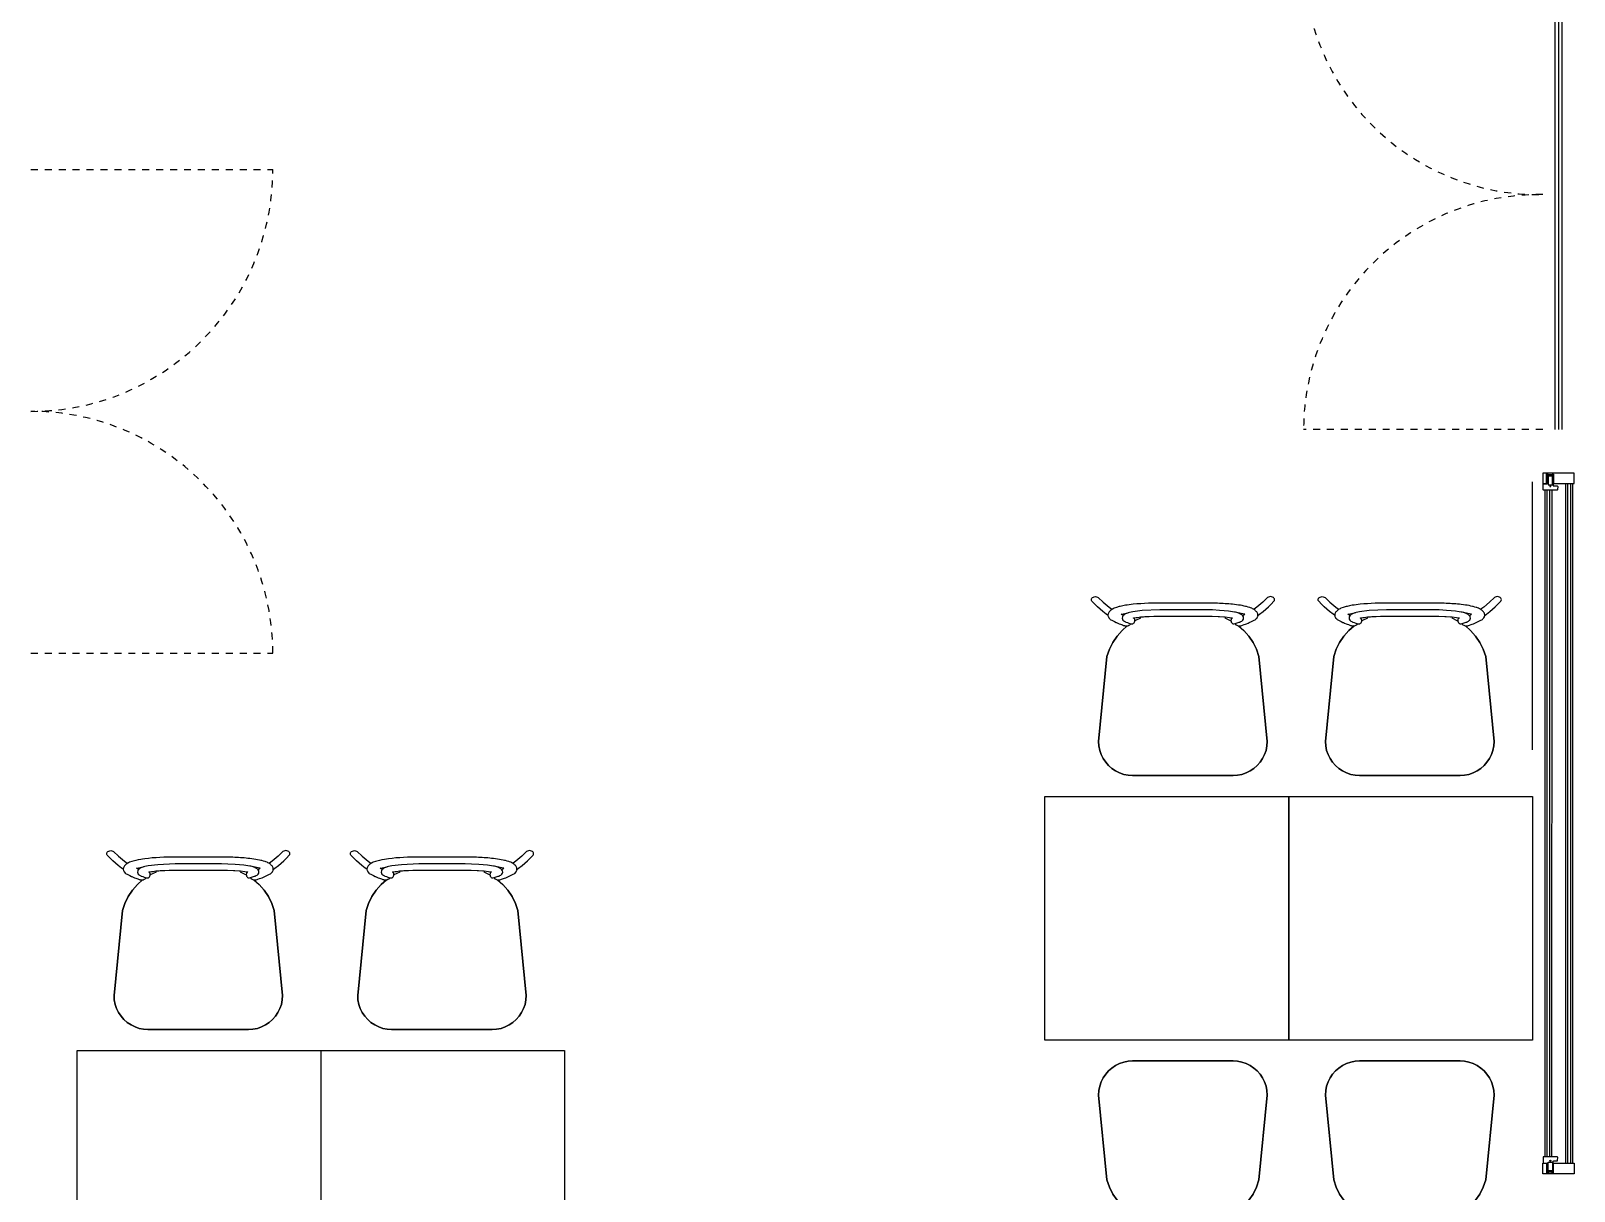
# Model space of a CAD drawing. Header units: inches. Extents: x 19839 to 37459, y -6108 to 838.
# Drawn here: x 36278.7 to 36722.1, y -1539.6 to -1206.3 of the extents above; entities that cross this region are included whole.
import ezdxf

# ---------------------------------------------------------------- set-up
doc = ezdxf.new("R2010")
doc.units = ezdxf.units.IN
doc.header["$MEASUREMENT"] = 0
doc.linetypes.add('DOTX2', pattern=[12.7, 0, -12.7])
doc.linetypes.add('JIS_02_1.0', pattern=[2, 1, -1])
for name, color, linetype in [('ALUMINIUM-ATA', 152, 'Continuous'), ('COLOUR 2-ATA', 9, 'JIS_02_1.0'), ('ELE-5-ATA', 57, 'Continuous'), ('FURNITURE-ATA', 34, 'Continuous'), ('GLASS-ATA', 140, 'Continuous'), ('WIPEOUT-ATA', 185, 'DOTX2')]:
    doc.layers.add(name, color=color, linetype=linetype)

# ---------------------------------------------------------------- blocks, each defined once
blk = doc.blocks.new('thornet1')
blk.add_wipeout([(16835.53, -12716.7), (16835.76, -12715.53), (16836.67, -12713.34), (16838.12, -12711.45), (16840, -12710.01), (16841.07, -12709.48), (16843.96, -12708.83), (16846.34, -12708.96), (16852.41, -12709.56), (16861.16, -12710.42), (16867.28, -12711.02), (16870.14, -12712.13), (16872.75, -12713.71), (16874.29, -12715.06), (16875.5, -12716.44), (16875.65, -12715.48), (16876.18, -12714.09), (16876.92, -12712.47), (16877.5, -12711.64), (16878, -12711.3), (16878.48, -12711.01), (16879.36, -12709.89), (16880.62, -12708.45), (16882.34, -12706.86), (16882.83, -12706.9), (16883.17, -12707.25), (16883.34, -12707.91), (16883.17, -12708.57), (16882.68, -12709.12), (16881.86, -12709.97), (16880.93, -12711.04), (16879.95, -12712.29), (16880.21, -12712.93), (16880.77, -12714.78), (16881.33, -12718.54), (16881.6, -12723.15), (16881.61, -12729.45), (16881.61, -12739.01), (16881.52, -12741.65), (16881.33, -12744.15), (16880.94, -12747.1), (16880.44, -12749.14), (16880.22, -12750.76), (16881.18, -12751.92), (16882.29, -12753.16), (16883.08, -12753.97), (16883.34, -12754.78), (16883.11, -12755.55), (16882.65, -12755.85), (16882.16, -12755.72), (16880.47, -12754.06), (16878.9, -12752.23), (16878.34, -12751.49), (16877.3, -12750.84), (16876.56, -12749.46), (16875.8, -12747.65), (16875.59, -12747.01), (16874.9, -12746.93), (16874.29, -12747.63), (16872.29, -12749.28), (16870.67, -12750.3), (16868.25, -12751.34), (16867.28, -12751.67), (16845.12, -12753.84), (16844.02, -12753.95), (16840.97, -12753.16), (16838.56, -12751.63), (16837, -12749.84), (16835.76, -12747.15), (16835.45, -12744.81), (16835.45, -12736.61)]).dxf.layer = 'WIPEOUT-ATA'
at = {"layer": 'FURNITURE-ATA'}
for p, q in [((16838.12, -12711.45, 61.43), (16837.33, -12712.35, 61.43)), ((16838.12, -12711.45, 58.87), (16837.33, -12712.35, 58.87)), ((16839.01, -12710.67, 61.43), (16838.12, -12711.45, 61.43)), ((16839.01, -12710.67, 58.87), (16838.12, -12711.45, 58.87)), ((16840, -12710.01, 61.43), (16839.01, -12710.67, 61.43)), ((16840, -12710.01, 58.87), (16839.01, -12710.67, 58.87)), ((16841.07, -12709.48, 61.43), (16840, -12710.01, 61.43)), ((16841.07, -12709.48, 58.87), (16840, -12710.01, 58.87)), ((16842.19, -12709.1, 61.43), (16841.07, -12709.48, 61.43)), ((16842.19, -12709.1, 58.87), (16841.07, -12709.48, 58.87)), ((16843.36, -12708.87, 61.43), (16842.19, -12709.1, 61.43)), ((16843.36, -12708.87, 58.87), (16842.19, -12709.1, 58.87)), ((16844.56, -12708.79, 61.43), (16843.36, -12708.87, 61.43)), ((16844.56, -12708.79, 58.87), (16843.36, -12708.87, 58.87)), ((16867.28, -12711.02, 61.43), (16844.56, -12708.79, 61.43)), ((16867.28, -12711.02, 58.87), (16844.56, -12708.79, 58.87)), ((16869.23, -12711.68, 61.43), (16867.28, -12711.02, 61.43)), ((16869.23, -12711.68, 58.87), (16867.28, -12711.02, 58.87)), ((16871.06, -12712.58, 61.43), (16869.23, -12711.68, 61.43)), ((16871.06, -12712.58, 58.87), (16869.23, -12711.68, 58.87)), ((16869.23, -12711.68, 58.87), (16869.23, -12711.68, 61.43)), ((16835.76, -12715.53, 61.43), (16835.53, -12716.7, 61.43)), ((16835.76, -12715.53, 58.87), (16835.53, -12716.7, 58.87)), ((16836.14, -12714.41, 61.43), (16835.76, -12715.53, 61.43)), ((16836.14, -12714.41, 58.87), (16835.76, -12715.53, 58.87)), ((16835.76, -12715.53, 58.87), (16835.76, -12715.53, 61.43)), ((16836.67, -12713.34, 61.43), (16836.14, -12714.41, 61.43)), ((16836.67, -12713.34, 58.87), (16836.14, -12714.41, 58.87)), ((16836.14, -12714.41, 58.87), (16836.14, -12714.41, 61.43)), ((16837.33, -12712.35, 61.43), (16836.67, -12713.34, 61.43)), ((16837.33, -12712.35, 58.87), (16836.67, -12713.34, 58.87)), ((16836.67, -12713.34, 58.87), (16836.67, -12713.34, 61.43)), ((16872.75, -12713.71, 61.43), (16871.06, -12712.58, 61.43)), ((16872.75, -12713.71, 58.87), (16871.06, -12712.58, 58.87)), ((16871.06, -12712.58, 58.87), (16871.06, -12712.58, 61.43)), ((16874.29, -12715.06, 61.43), (16872.75, -12713.71, 61.43)), ((16874.29, -12715.06, 58.87), (16872.75, -12713.71, 58.87)), ((16872.75, -12713.71, 58.87), (16872.75, -12713.71, 61.43)), ((16875.5, -12716.44, 58.87), (16874.29, -12715.06, 58.87)), ((16835.53, -12716.7, 61.43), (16835.45, -12717.87, 61.43)), ((16835.53, -12716.7, 58.87), (16835.45, -12717.87, 58.87)), ((16835.45, -12717.87, 58.87), (16835.45, -12717.87, 61.43)), ((16835.45, -12717.87, 61.43), (16835.45, -12744.81, 61.43)), ((16835.45, -12717.87, 58.87), (16835.45, -12744.81, 58.87)), ((16835.53, -12716.7, 58.87), (16835.53, -12716.7, 61.43)), ((16877.67, -12720.12, 58.87), (16876.89, -12718.54, 58.87)), ((16835.45, -12744.81, 58.87), (16835.45, -12744.81, 61.43)), ((16835.45, -12744.81, 61.43), (16835.53, -12745.99, 61.43)), ((16835.45, -12744.81, 58.87), (16835.53, -12745.99, 58.87)), ((16876.91, -12744.1, 58.87), (16877.67, -12742.57, 58.87)), ((16877.67, -12742.57, 58.87), (16877.67, -12742.57, 61.43)), ((16835.53, -12745.99, 61.43), (16835.76, -12747.15, 61.43)), ((16835.53, -12745.99, 58.87), (16835.53, -12745.99, 61.43)), ((16835.53, -12745.99, 58.87), (16835.76, -12747.15, 58.87)), ((16835.76, -12747.15, 61.43), (16836.14, -12748.28, 61.43)), ((16835.76, -12747.15, 58.87), (16835.76, -12747.15, 61.43)), ((16835.76, -12747.15, 58.87), (16836.14, -12748.28, 58.87)), ((16836.14, -12748.28, 61.43), (16836.67, -12749.35, 61.43)), ((16836.14, -12748.28, 58.87), (16836.14, -12748.28, 61.43)), ((16836.14, -12748.28, 58.87), (16836.67, -12749.35, 58.87)), ((16871.06, -12750.11, 61.43), (16872.75, -12748.97, 61.43)), ((16871.06, -12750.11, 58.87), (16872.75, -12748.97, 58.87)), ((16872.75, -12748.97, 61.43), (16874.29, -12747.63, 61.43)), ((16872.75, -12748.97, 58.87), (16874.29, -12747.63, 58.87)), ((16872.75, -12748.97, 58.87), (16872.75, -12748.97, 61.43)), ((16874.29, -12747.63, 61.43), (16875.51, -12746.23, 120.3)), ((16874.29, -12747.63, 58.87), (16875.51, -12746.23, 117.75)), ((16874.29, -12747.63, 58.87), (16874.29, -12747.63, 61.43)), ((16875.51, -12746.23, 117.75), (16875.51, -12746.23, 120.3)), ((16836.67, -12749.35, 61.43), (16837.33, -12750.34, 61.43)), ((16836.67, -12749.35, 58.87), (16836.67, -12749.35, 61.43)), ((16836.67, -12749.35, 58.87), (16837.33, -12750.34, 58.87)), ((16837.33, -12750.34, 61.43), (16838.12, -12751.23, 61.43)), ((16837.33, -12750.34, 58.87), (16837.33, -12750.34, 61.43)), ((16837.33, -12750.34, 58.87), (16838.12, -12751.23, 58.87)), ((16838.12, -12751.23, 61.43), (16839.01, -12752.02, 61.43)), ((16838.12, -12751.23, 58.87), (16838.12, -12751.23, 61.43)), ((16838.12, -12751.23, 58.87), (16839.01, -12752.02, 58.87)), ((16839.01, -12752.02, 61.43), (16840, -12752.68, 61.43)), ((16839.01, -12752.02, 58.87), (16839.01, -12752.02, 61.43)), ((16839.01, -12752.02, 58.87), (16840, -12752.68, 58.87)), ((16840, -12752.68, 61.43), (16841.07, -12753.2, 61.43)), ((16840, -12752.68, 58.87), (16840, -12752.68, 61.43)), ((16840, -12752.68, 58.87), (16841.07, -12753.2, 58.87)), ((16841.07, -12753.2, 61.43), (16842.19, -12753.59, 61.43)), ((16841.07, -12753.2, 58.87), (16841.07, -12753.2, 61.43)), ((16841.07, -12753.2, 58.87), (16842.19, -12753.59, 58.87)), ((16844.56, -12753.9, 61.43), (16867.28, -12751.67, 61.43)), ((16844.56, -12753.9, 58.87), (16867.28, -12751.67, 58.87)), ((16867.28, -12751.67, 61.43), (16869.23, -12751.01, 61.43)), ((16867.28, -12751.67, 58.87), (16869.23, -12751.01, 58.87)), ((16867.28, -12751.67, 58.87), (16867.28, -12751.67, 61.43)), ((16869.23, -12751.01, 61.43), (16871.06, -12750.11, 61.43)), ((16869.23, -12751.01, 58.87), (16871.06, -12750.11, 58.87)), ((16869.23, -12751.01, 58.87), (16869.23, -12751.01, 61.43)), ((16871.06, -12750.11, 58.87), (16871.06, -12750.11, 61.43)), ((16842.19, -12753.59, 61.43), (16843.36, -12753.82, 61.43)), ((16842.19, -12753.59, 58.87), (16842.19, -12753.59, 61.43)), ((16842.19, -12753.59, 58.87), (16843.36, -12753.82, 58.87)), ((16843.36, -12753.82, 61.43), (16844.56, -12753.9, 61.43)), ((16843.36, -12753.82, 58.87), (16844.56, -12753.9, 58.87)), ((16844.56, -12753.9, 58.87), (16844.56, -12753.9, 61.43))]:
    blk.add_line(p, q, dxfattribs=at)
for points, elevation in [([(16878.34, -12711.2), (16878.61, -12710.82), (16879.36, -12709.89), (16880.62, -12708.45), (16881.36, -12707.73), (16882.16, -12706.97)], 33.45), ([(16882.16, -12706.97), (16882.34, -12706.86), (16882.55, -12706.82), (16882.75, -12706.86), (16882.94, -12706.97), (16883.11, -12707.14), (16883.23, -12707.36), (16883.31, -12707.63), (16883.34, -12707.91), (16883.31, -12708.19), (16883.23, -12708.45), (16883.11, -12708.68), (16881.86, -12709.97), (16880.5, -12711.55), (16879.95, -12712.29)], 16.77), ([(16876.03, -12717.37), (16875.82, -12717.17), (16875.66, -12716.9), (16875.55, -12716.55), (16875.52, -12716.22), (16875.56, -12715.84), (16875.61, -12715.61), (16875.69, -12715.36), (16875.84, -12714.91), (16875.95, -12714.62), (16876.09, -12714.28), (16876.26, -12713.9), (16876.41, -12713.57), (16876.67, -12712.99), (16876.92, -12712.47), (16877, -12712.3), (16877.16, -12712.04), (16877.25, -12711.9), (16877.35, -12711.79), (16877.56, -12711.58), (16877.66, -12711.5), (16877.9, -12711.37), (16878.01, -12711.32), (16878.27, -12711.28), (16878.38, -12711.26), (16878.5, -12711.28), (16878.76, -12711.32), (16878.88, -12711.37), (16879.12, -12711.5), (16879.24, -12711.58), (16879.37, -12711.7), (16879.57, -12711.9), (16879.69, -12712.04), (16879.82, -12712.22), (16879.95, -12712.43), (16880.09, -12712.68), (16880.21, -12712.93), (16880.33, -12713.22), (16880.4, -12713.42), (16880.44, -12713.55), (16880.56, -12713.92), (16880.67, -12714.33), (16880.72, -12714.56), (16880.82, -12714.99), (16880.92, -12715.45), (16881.01, -12715.94), (16881.09, -12716.46), (16881.16, -12717), (16881.23, -12717.56), (16881.28, -12718.05), (16881.33, -12718.54), (16881.37, -12719.03), (16881.41, -12719.52), (16881.45, -12720.04), (16881.49, -12720.54), (16881.52, -12721.04), (16881.54, -12721.57), (16881.56, -12722.09), (16881.58, -12722.62), (16881.6, -12723.15), (16881.61, -12723.68), (16881.61, -12739.01), (16881.58, -12740.07), (16881.56, -12740.59), (16881.52, -12741.65), (16881.45, -12742.65), (16881.37, -12743.66), (16881.28, -12744.64), (16881.16, -12745.69), (16881.09, -12746.23), (16881.01, -12746.74), (16880.87, -12747.46), (16880.73, -12748.1), (16880.65, -12748.41), (16880.44, -12749.14), (16880.21, -12749.76), (16880.09, -12750.01), (16879.97, -12750.21), (16879.82, -12750.47), (16879.69, -12750.64), (16879.57, -12750.79), (16879.37, -12750.99), (16879.24, -12751.1), (16879.12, -12751.19), (16878.88, -12751.31), (16878.76, -12751.36), (16878.38, -12751.42), (16878.01, -12751.36), (16877.9, -12751.31), (16877.66, -12751.19), (16877.56, -12751.1), (16877.35, -12750.9), (16877.25, -12750.79), (16877.16, -12750.64), (16877, -12750.38), (16876.92, -12750.21), (16876.67, -12749.69), (16876.45, -12749.22), (16876.41, -12749.12), (16876.26, -12748.79), (16876.09, -12748.41), (16875.95, -12748.07), (16875.84, -12747.77), (16875.75, -12747.52), (16875.65, -12747.21), (16875.59, -12747.01), (16875.56, -12746.88), (16875.55, -12746.8), (16875.52, -12746.47), (16875.54, -12746.2), (16875.55, -12746.13), (16875.56, -12746.1), (16875.66, -12745.79), (16875.82, -12745.52), (16876.03, -12745.31)], 60.9), ([(16878.3, -12715.4), (16878.31, -12715.39), (16878.48, -12715.04), (16878.61, -12714.78), (16878.76, -12715.31), (16878.93, -12716.15), (16879, -12716.59), (16879.05, -12716.88)], 84.47), ([(16878.3, -12747.28), (16878.31, -12747.3), (16878.48, -12747.64), (16878.61, -12747.91), (16878.76, -12747.38), (16878.93, -12746.54), (16879, -12746.1), (16879.05, -12745.8)], 84.47), ([(16878.34, -12751.49), (16878.61, -12751.86), (16879.36, -12752.8), (16880.62, -12754.24), (16881.36, -12754.95), (16882.16, -12755.72)], 33.45), ([(16882.16, -12755.72), (16882.34, -12755.83), (16882.55, -12755.86), (16882.75, -12755.83), (16882.94, -12755.72), (16883.11, -12755.55), (16883.23, -12755.32), (16883.31, -12755.06), (16883.34, -12754.78), (16883.31, -12754.5), (16883.23, -12754.23), (16883.11, -12754.01), (16881.86, -12752.71), (16880.5, -12751.13), (16879.95, -12750.39)], 16.77)]:
    blk.add_lwpolyline(points, dxfattribs=dict(at, elevation=elevation))
at = {"layer": 'FURNITURE-ATA', "elevation": 72.41}
blk.add_lwpolyline([(16876.02, -12745.09), (16876.02, -12744.9), (16876.08, -12744.71), (16876.19, -12744.54), (16876.35, -12744.39), (16876.54, -12744.28), (16876.75, -12744.21), (16876.96, -12744.19), (16877.17, -12744.22), (16877.36, -12744.29), (16877.51, -12744.4), (16877.61, -12744.55), (16877.62, -12744.57), (16877.63, -12744.51), (16877.74, -12743.88), (16877.79, -12743.48), (16877.84, -12743.1), (16877.89, -12742.69), (16877.92, -12742.27), (16877.95, -12741.89), (16877.98, -12741.51), (16878.01, -12741.13), (16878.05, -12740.34), (16878.11, -12739.15), (16878.14, -12737.93), (16878.15, -12737.52), (16878.15, -12725.16), (16878.11, -12723.54), (16878.03, -12721.95), (16878.01, -12721.56), (16877.92, -12720.42), (16877.89, -12720), (16877.74, -12718.84), (16877.69, -12718.49), (16877.63, -12718.17), (16877.62, -12718.12), (16877.61, -12718.14), (16877.51, -12718.28), (16877.36, -12718.4), (16877.17, -12718.47), (16876.96, -12718.5), (16876.75, -12718.47), (16876.54, -12718.4), (16876.35, -12718.29), (16876.19, -12718.15), (16876.08, -12717.98), (16876.02, -12717.79), (16876.02, -12717.6), (16876.47, -12716.26), (16876.54, -12716.07), (16876.57, -12715.98), (16876.59, -12715.93), (16876.65, -12715.82), (16876.78, -12715.6), (16876.84, -12715.51), (16877.01, -12715.34), (16877.07, -12715.28), (16877.33, -12715.14), (16877.61, -12715.09), (16877.9, -12715.13), (16878.17, -12715.28), (16878.24, -12715.35), (16878.41, -12715.51), (16878.49, -12715.6), (16878.56, -12715.72), (16878.76, -12716.07), (16878.84, -12716.23), (16878.91, -12716.43), (16878.99, -12716.67), (16879.06, -12716.94), (16879.15, -12717.27), (16879.2, -12717.55), (16879.29, -12718.08), (16879.41, -12719.11), (16879.55, -12720.29), (16879.64, -12721.51), (16879.76, -12723.46), (16879.79, -12725.16), (16879.82, -12737.55), (16879.58, -12742.21), (16879.26, -12744.77), (16879.09, -12745.67), (16878.98, -12746.02), (16878.84, -12746.45), (16878.62, -12746.86), (16878.49, -12747.08), (16878.41, -12747.18), (16878.17, -12747.41), (16877.9, -12747.55), (16877.61, -12747.6), (16877.34, -12747.55), (16877.07, -12747.41), (16876.84, -12747.18), (16876.78, -12747.08), (16876.65, -12746.87), (16876.59, -12746.76), (16876.54, -12746.62), (16876.39, -12746.2), (16876.26, -12745.81), (16876.08, -12745.27)], close=True, dxfattribs=at)
at = {"layer": 'FURNITURE-ATA'}
mesh = blk.add_polyface(dxfattribs=at)
corners = [(16837.33, -12712.35, 61.43), (16838.12, -12711.45, 58.87), (16837.33, -12712.35, 58.87), (16838.12, -12711.45, 61.43)]
mesh.append_faces([[corners[k] for k in face] for face in [(0, 1, 2), (1, 0, 3)]], dxfattribs={"vtx0": -1})
mesh = blk.add_polyface(dxfattribs=at)
corners = [(16839.01, -12710.67, 61.43), (16838.12, -12711.45, 58.87), (16838.12, -12711.45, 61.43), (16839.01, -12710.67, 58.87)]
mesh.append_faces([[corners[k] for k in face] for face in [(0, 1, 2), (1, 0, 3)]], dxfattribs={"vtx0": -1})
mesh = blk.add_polyface(dxfattribs=at)
corners = [(16840, -12710.01, 61.43), (16839.01, -12710.67, 58.87), (16839.01, -12710.67, 61.43), (16840, -12710.01, 58.87)]
mesh.append_faces([[corners[k] for k in face] for face in [(0, 1, 2), (1, 0, 3)]], dxfattribs={"vtx0": -1})
mesh = blk.add_polyface(dxfattribs=at)
corners = [(16841.07, -12709.48, 61.43), (16840, -12710.01, 58.87), (16840, -12710.01, 61.43), (16841.07, -12709.48, 58.87)]
mesh.append_faces([[corners[k] for k in face] for face in [(0, 1, 2), (1, 0, 3)]], dxfattribs={"vtx0": -1})
mesh = blk.add_polyface(dxfattribs=at)
corners = [(16842.19, -12709.1, 61.43), (16841.07, -12709.48, 58.87), (16841.07, -12709.48, 61.43), (16842.19, -12709.1, 58.87)]
mesh.append_faces([[corners[k] for k in face] for face in [(0, 1, 2), (1, 0, 3)]], dxfattribs={"vtx0": -1})
mesh = blk.add_polyface(dxfattribs=at)
corners = [(16843.36, -12708.87, 61.43), (16842.19, -12709.1, 58.87), (16842.19, -12709.1, 61.43), (16843.36, -12708.87, 58.87)]
mesh.append_faces([[corners[k] for k in face] for face in [(0, 1, 2), (1, 0, 3)]], dxfattribs={"vtx0": -1})
mesh = blk.add_polyface(dxfattribs=at)
corners = [(16844.56, -12708.79, 61.43), (16843.36, -12708.87, 58.87), (16843.36, -12708.87, 61.43), (16844.56, -12708.79, 58.87)]
mesh.append_faces([[corners[k] for k in face] for face in [(0, 1, 2), (1, 0, 3)]], dxfattribs={"vtx0": -1})
mesh = blk.add_polyface(dxfattribs=at)
corners = [(16867.28, -12711.02, 61.43), (16844.56, -12708.79, 58.87), (16844.56, -12708.79, 61.43), (16867.28, -12711.02, 58.87)]
mesh.append_faces([[corners[k] for k in face] for face in [(0, 1, 2), (1, 0, 3)]], dxfattribs={"vtx0": -1})
mesh = blk.add_polyface(dxfattribs=at)
corners = [(16869.23, -12711.68, 61.43), (16867.28, -12711.02, 58.87), (16867.28, -12711.02, 61.43), (16869.23, -12711.68, 58.87)]
mesh.append_faces([[corners[k] for k in face] for face in [(0, 1, 2), (1, 0, 3)]], dxfattribs={"vtx0": -1})
mesh = blk.add_polyface(dxfattribs=at)
corners = [(16871.06, -12712.58, 61.43), (16869.23, -12711.68, 58.87), (16869.23, -12711.68, 61.43), (16871.06, -12712.58, 58.87)]
mesh.append_faces([[corners[k] for k in face] for face in [(0, 1, 2), (1, 0, 3)]], dxfattribs={"vtx0": -1})
mesh = blk.add_polyface(dxfattribs=at)
corners = [(16835.53, -12716.7, 61.43), (16835.76, -12715.53, 58.87), (16835.53, -12716.7, 58.87), (16835.76, -12715.53, 61.43)]
mesh.append_faces([[corners[k] for k in face] for face in [(0, 1, 2), (1, 0, 3)]], dxfattribs={"vtx0": -1})
mesh = blk.add_polyface(dxfattribs=at)
corners = [(16835.76, -12715.53, 61.43), (16836.14, -12714.41, 58.87), (16835.76, -12715.53, 58.87), (16836.14, -12714.41, 61.43)]
mesh.append_faces([[corners[k] for k in face] for face in [(0, 1, 2), (1, 0, 3)]], dxfattribs={"vtx0": -1})
mesh = blk.add_polyface(dxfattribs=at)
corners = [(16836.14, -12714.41, 61.43), (16836.67, -12713.34, 58.87), (16836.14, -12714.41, 58.87), (16836.67, -12713.34, 61.43)]
mesh.append_faces([[corners[k] for k in face] for face in [(0, 1, 2), (1, 0, 3)]], dxfattribs={"vtx0": -1})
mesh = blk.add_polyface(dxfattribs=at)
corners = [(16836.67, -12713.34, 58.87), (16837.33, -12712.35, 61.43), (16837.33, -12712.35, 58.87), (16836.67, -12713.34, 61.43)]
mesh.append_faces([[corners[k] for k in face] for face in [(0, 1, 2), (1, 0, 3)]], dxfattribs={"vtx0": -1})
mesh = blk.add_polyface(dxfattribs=at)
corners = [(16872.75, -12713.71, 61.43), (16871.06, -12712.58, 58.87), (16871.06, -12712.58, 61.43), (16872.75, -12713.71, 58.87)]
mesh.append_faces([[corners[k] for k in face] for face in [(0, 1, 2), (1, 0, 3)]], dxfattribs={"vtx0": -1})
mesh = blk.add_polyface(dxfattribs=at)
corners = [(16874.29, -12715.06, 61.43), (16872.75, -12713.71, 58.87), (16872.75, -12713.71, 61.43), (16874.29, -12715.06, 58.87)]
mesh.append_faces([[corners[k] for k in face] for face in [(0, 1, 2), (1, 0, 3)]], dxfattribs={"vtx0": -1})
mesh = blk.add_polyface(dxfattribs=at)
corners = [(16835.45, -12717.87, 61.43), (16835.53, -12716.7, 58.87), (16835.45, -12717.87, 58.87), (16835.53, -12716.7, 61.43)]
mesh.append_faces([[corners[k] for k in face] for face in [(0, 1, 2), (1, 0, 3)]], dxfattribs={"vtx0": -1})
mesh = blk.add_polyface(dxfattribs=at)
corners = [(16835.45, -12744.81, 61.43), (16835.45, -12717.87, 58.87), (16835.45, -12744.81, 58.87), (16835.45, -12717.87, 61.43)]
mesh.append_faces([[corners[k] for k in face] for face in [(0, 1, 2), (1, 0, 3)]], dxfattribs={"vtx0": -1})
mesh = blk.add_polyface(dxfattribs=at)
corners = [(16835.53, -12745.99, 61.43), (16835.45, -12744.81, 58.87), (16835.53, -12745.99, 58.87), (16835.45, -12744.81, 61.43)]
mesh.append_faces([[corners[k] for k in face] for face in [(0, 1, 2), (1, 0, 3)]], dxfattribs={"vtx0": -1})
mesh = blk.add_polyface(dxfattribs=at)
corners = [(16835.76, -12747.15, 61.43), (16835.53, -12745.99, 58.87), (16835.76, -12747.15, 58.87), (16835.53, -12745.99, 61.43)]
mesh.append_faces([[corners[k] for k in face] for face in [(0, 1, 2), (1, 0, 3)]], dxfattribs={"vtx0": -1})
mesh = blk.add_polyface(dxfattribs=at)
corners = [(16836.14, -12748.28, 61.43), (16835.76, -12747.15, 58.87), (16836.14, -12748.28, 58.87), (16835.76, -12747.15, 61.43)]
mesh.append_faces([[corners[k] for k in face] for face in [(0, 1, 2), (1, 0, 3)]], dxfattribs={"vtx0": -1})
mesh = blk.add_polyface(dxfattribs=at)
corners = [(16836.67, -12749.35, 61.43), (16836.14, -12748.28, 58.87), (16836.67, -12749.35, 58.87), (16836.14, -12748.28, 61.43)]
mesh.append_faces([[corners[k] for k in face] for face in [(0, 1, 2), (1, 0, 3)]], dxfattribs={"vtx0": -1})
mesh = blk.add_polyface(dxfattribs=at)
corners = [(16872.75, -12748.97, 58.87), (16871.06, -12750.11, 61.43), (16871.06, -12750.11, 58.87), (16872.75, -12748.97, 61.43)]
mesh.append_faces([[corners[k] for k in face] for face in [(0, 1, 2), (1, 0, 3)]], dxfattribs={"vtx0": -1})
mesh = blk.add_polyface(dxfattribs=at)
corners = [(16874.29, -12747.63, 58.87), (16872.75, -12748.97, 61.43), (16872.75, -12748.97, 58.87), (16874.29, -12747.63, 61.43)]
mesh.append_faces([[corners[k] for k in face] for face in [(0, 1, 2), (1, 0, 3)]], dxfattribs={"vtx0": -1})
mesh = blk.add_polyface(dxfattribs=at)
corners = [(16875.51, -12746.23, 117.75), (16874.29, -12747.63, 61.43), (16874.29, -12747.63, 58.87), (16875.51, -12746.23, 120.3)]
mesh.append_faces([[corners[k] for k in face] for face in [(0, 1, 2), (1, 0, 3)]], dxfattribs={"vtx0": -1})
mesh = blk.add_polyface(dxfattribs=at)
corners = [(16837.33, -12750.34, 61.43), (16836.67, -12749.35, 58.87), (16837.33, -12750.34, 58.87), (16836.67, -12749.35, 61.43)]
mesh.append_faces([[corners[k] for k in face] for face in [(0, 1, 2), (1, 0, 3)]], dxfattribs={"vtx0": -1})
mesh = blk.add_polyface(dxfattribs=at)
corners = [(16838.12, -12751.23, 61.43), (16837.33, -12750.34, 58.87), (16838.12, -12751.23, 58.87), (16837.33, -12750.34, 61.43)]
mesh.append_faces([[corners[k] for k in face] for face in [(0, 1, 2), (1, 0, 3)]], dxfattribs={"vtx0": -1})
mesh = blk.add_polyface(dxfattribs=at)
corners = [(16839.01, -12752.02, 58.87), (16838.12, -12751.23, 61.43), (16838.12, -12751.23, 58.87), (16839.01, -12752.02, 61.43)]
mesh.append_faces([[corners[k] for k in face] for face in [(0, 1, 2), (1, 0, 3)]], dxfattribs={"vtx0": -1})
mesh = blk.add_polyface(dxfattribs=at)
corners = [(16840, -12752.68, 58.87), (16839.01, -12752.02, 61.43), (16839.01, -12752.02, 58.87), (16840, -12752.68, 61.43)]
mesh.append_faces([[corners[k] for k in face] for face in [(0, 1, 2), (1, 0, 3)]], dxfattribs={"vtx0": -1})
mesh = blk.add_polyface(dxfattribs=at)
corners = [(16841.07, -12753.2, 58.87), (16840, -12752.68, 61.43), (16840, -12752.68, 58.87), (16841.07, -12753.2, 61.43)]
mesh.append_faces([[corners[k] for k in face] for face in [(0, 1, 2), (1, 0, 3)]], dxfattribs={"vtx0": -1})
mesh = blk.add_polyface(dxfattribs=at)
corners = [(16842.19, -12753.59, 58.87), (16841.07, -12753.2, 61.43), (16841.07, -12753.2, 58.87), (16842.19, -12753.59, 61.43)]
mesh.append_faces([[corners[k] for k in face] for face in [(0, 1, 2), (1, 0, 3)]], dxfattribs={"vtx0": -1})
mesh = blk.add_polyface(dxfattribs=at)
corners = [(16867.28, -12751.67, 58.87), (16844.56, -12753.9, 61.43), (16844.56, -12753.9, 58.87), (16867.28, -12751.67, 61.43)]
mesh.append_faces([[corners[k] for k in face] for face in [(0, 1, 2), (1, 0, 3)]], dxfattribs={"vtx0": -1})
mesh = blk.add_polyface(dxfattribs=at)
corners = [(16869.23, -12751.01, 58.87), (16867.28, -12751.67, 61.43), (16867.28, -12751.67, 58.87), (16869.23, -12751.01, 61.43)]
mesh.append_faces([[corners[k] for k in face] for face in [(0, 1, 2), (1, 0, 3)]], dxfattribs={"vtx0": -1})
mesh = blk.add_polyface(dxfattribs=at)
corners = [(16871.06, -12750.11, 58.87), (16869.23, -12751.01, 61.43), (16869.23, -12751.01, 58.87), (16871.06, -12750.11, 61.43)]
mesh.append_faces([[corners[k] for k in face] for face in [(0, 1, 2), (1, 0, 3)]], dxfattribs={"vtx0": -1})
mesh = blk.add_polyface(dxfattribs=at)
corners = [(16843.36, -12753.82, 58.87), (16842.19, -12753.59, 61.43), (16842.19, -12753.59, 58.87), (16843.36, -12753.82, 61.43)]
mesh.append_faces([[corners[k] for k in face] for face in [(0, 1, 2), (1, 0, 3)]], dxfattribs={"vtx0": -1})
mesh = blk.add_polyface(dxfattribs=at)
corners = [(16844.56, -12753.9, 58.87), (16843.36, -12753.82, 61.43), (16843.36, -12753.82, 58.87), (16844.56, -12753.9, 61.43)]
mesh.append_faces([[corners[k] for k in face] for face in [(0, 1, 2), (1, 0, 3)]], dxfattribs={"vtx0": -1})

msp = doc.modelspace()

# ---------------------------------------------------------------- linework, layer by layer
at = {"layer": 'ALUMINIUM-ATA', "extrusion": (-0.019068, -6.2595e-05, 0.999818)}
for p, q in [((36714.56, -1333.58, -0.06), (36714.16, -1333.58, -0.06)), ((36714.56, -1333.75, -0.06), (36714.56, -1333.58, -0.06)), ((36715.73, -1333.78, -0.03), (36714.59, -1333.78, -0.06)), ((36716.18, -1333.58, -0.03), (36715.76, -1333.58, -0.03)), ((36715.76, -1333.58, -0.03), (36715.76, -1333.75, -0.03))]:
    msp.add_line(p, q, dxfattribs=at)
at = {"layer": 'ALUMINIUM-ATA', "extrusion": (-0.019068, 6.2595e-05, 0.999818)}
for p, q in [((36714.56, -1534.33, -0.06), (36714.16, -1534.33, -0.06)), ((36714.56, -1534.16, -0.06), (36714.56, -1534.33, -0.06)), ((36715.73, -1534.13, -0.03), (36714.59, -1534.13, -0.06)), ((36715.76, -1534.33, -0.03), (36715.76, -1534.16, -0.03)), ((36716.18, -1534.33, -0.03), (36715.76, -1534.33, -0.03))]:
    msp.add_line(p, q, dxfattribs=at)
at = {"layer": 'ALUMINIUM-ATA', "extrusion": (-0.019068, -6.2595e-05, 0.999818), "elevation": -700.04}
msp.add_lwpolyline([(1454.1, 36704.93), (1456.82, 36704.92, 0.414214), (1456.85, 36704.95), (1456.87, 36710.77, 0.414214), (1456.84, 36710.8), (1453.9, 36710.81, 0.414214), (1453.87, 36710.78), (1453.84, 36701.84, 0.414214), (1453.87, 36701.81), (1456.81, 36701.8, 0.414214), (1456.84, 36701.83), (1456.84, 36702.87, 0.414214), (1456.81, 36702.9), (1454.09, 36702.91)], format="xyb", dxfattribs=at)
at = {"layer": 'ALUMINIUM-ATA', "extrusion": (-0.019068, -6.2595e-05, 0.999818), "elevation": -699.95}
for points in [[(1454.38, 36703.08, -0.414214), (1454.31, 36703.15), (1454.31, 36703.2, -0.414214), (1454.39, 36703.28), (1454.49, 36703.28, 0.414214), (1454.56, 36703.35), (1454.56, 36704.6, 0.414214), (1454.49, 36704.68), (1454.39, 36704.68, -0.414214), (1454.31, 36704.75, -0.414214), (1454.39, 36704.83), (1457.44, 36704.82, 0.414214), (1457.52, 36704.89), (1457.52, 36705.87, -0.414214), (1457.72, 36706.07), (1458.52, 36706.06, -0.414214), (1458.72, 36705.86), (1458.71, 36702.01, -0.414214), (1458.63, 36701.93), (1458.46, 36701.93), (1456.98, 36701.94, -0.414214), (1456.91, 36702.01), (1456.91, 36703.07)], [(1457.56, 36704.12, 1), (1457.56, 36703.82, 1)]]:
    msp.add_lwpolyline(points, format="xyb", close=True, dxfattribs=at)
msp.add_lwpolyline([(1454.71, 36704.63), (1454.71, 36703.33), (1457.21, 36703.32), (1457.21, 36704.62)], close=True, dxfattribs=at)
at = {"layer": 'ALUMINIUM-ATA', "extrusion": (-0.019068, 6.2595e-05, 0.999818), "elevation": -700.22}
msp.add_lwpolyline([(1413.79, 36714.34), (1411.07, 36714.33, -0.414214), (1411.04, 36714.36), (1411.02, 36720.18, -0.414214), (1411.05, 36720.21), (1413.99, 36720.22, -0.414214), (1414.02, 36720.19), (1414.05, 36711.25, -0.414214), (1414.02, 36711.22), (1411.08, 36711.21, -0.414214), (1411.05, 36711.24), (1411.05, 36712.28, -0.414214), (1411.08, 36712.31), (1413.8, 36712.32)], format="xyb", dxfattribs=at)
at = {"layer": 'ALUMINIUM-ATA', "extrusion": (-0.019068, 6.2595e-05, 0.999818), "elevation": -700.12}
for points in [[(1413.51, 36712.49, 0.414214), (1413.58, 36712.57), (1413.58, 36712.62, 0.414214), (1413.51, 36712.69), (1413.41, 36712.69, -0.414214), (1413.33, 36712.77), (1413.33, 36714.02, -0.414214), (1413.4, 36714.09), (1413.5, 36714.09, 0.414214), (1413.58, 36714.17, 0.414214), (1413.5, 36714.24), (1410.45, 36714.23, -0.414214), (1410.38, 36714.31), (1410.37, 36715.28, 0.414214), (1410.17, 36715.48), (1409.37, 36715.48, 0.414214), (1409.17, 36715.28), (1409.19, 36711.42, 0.414214), (1409.26, 36711.35), (1409.44, 36711.35), (1410.91, 36711.35, 0.414214), (1410.99, 36711.43), (1410.98, 36712.48)], [(1410.33, 36713.53, -1), (1410.33, 36713.23, -1)]]:
    msp.add_lwpolyline(points, format="xyb", close=True, dxfattribs=at)
msp.add_lwpolyline([(1413.18, 36714.04), (1413.18, 36712.74), (1410.68, 36712.73), (1410.68, 36714.03)], close=True, dxfattribs=at)
at = {"layer": 'ALUMINIUM-ATA', "extrusion": (-0.019068, -6.2595e-05, 0.999818)}
for centre, start, end in [((1454.27, 36703.34, -700.04), 269.8119, 359.8119), ((1454.27, 36704.48, -700.04), 359.8119, 89.8119)]:
    msp.add_arc(centre, 0.03, start, end, dxfattribs=at)
at = {"layer": 'ALUMINIUM-ATA', "extrusion": (-0.019068, 6.2595e-05, 0.999818)}
for centre, start, end in [((1413.63, 36712.75, -700.22), 180.1881, 270.1881), ((1413.62, 36713.89, -700.22), 90.1881, 180.1881)]:
    msp.add_arc(centre, 0.03, start, end, dxfattribs=at)
at = {"layer": 'COLOUR 2-ATA', "ltscale": 2}
for p, q in [((36278.74, -1246.08), (36348.24, -1246.08)), ((36278.74, -1385.08), (36348.24, -1385.08))]:
    msp.add_line(p, q, dxfattribs=at)
at = {"layer": 'COLOUR 2-ATA', "ltscale": 2, "elevation": -0.09}
msp.add_lwpolyline([(36713.06, -1320.8), (36644.34, -1320.8)], dxfattribs=at)
at = {"layer": 'COLOUR 2-ATA', "ltscale": 2}
for centre, radius, start, end in [((36712, -1185.67, -0.09), 67.66, 180.1562, 270.8955), ((36278.74, -1246.08), 69.5, 270, 0), ((36712, -1320.98, -0.09), 67.66, 89.1045, 179.8438), ((36278.74, -1385.08), 69.5, 0, 90)]:
    msp.add_arc(centre, radius, start, end, dxfattribs=at)
at = {"layer": 'ELE-5-ATA', "extrusion": (-5.41819e-07, 2.05555e-05, 1)}
for p, q in [((36713.61, -1338.19, 0.06), (36713.6, -1529.72, 0.07)), ((36715.61, -1338.19, 0.06), (36715.6, -1529.72, 0.07))]:
    msp.add_line(p, q, dxfattribs=at)
at = {"layer": 'ELE-5-ATA', "extrusion": (-4.70278e-07, -2.05572e-05, 1)}
for p, q in [((36719.57, -1336.32, 0.07), (36719.57, -1531.58, 0.07)), ((36721.57, -1336.31, 0.07), (36721.57, -1531.57, 0.07))]:
    msp.add_line(p, q, dxfattribs=at)
at = {"layer": 'ELE-5-ATA'}
msp.add_lwpolyline([(36710.06, -1412.83), (36710.06, -1335.83)], dxfattribs=at)
at = {"layer": 'GLASS-ATA', "extrusion": (-5.41819e-07, 2.05555e-05, 1)}
for p, q in [((36714.21, -1338.19, 0.06), (36714.2, -1529.72, 0.07)), ((36715.01, -1338.19, 0.06), (36715, -1529.72, 0.07))]:
    msp.add_line(p, q, dxfattribs=at)
at = {"layer": 'GLASS-ATA', "extrusion": (-4.70278e-07, -2.05572e-05, 1)}
for p, q in [((36720.17, -1336.32, 0.07), (36720.17, -1531.57, 0.07)), ((36720.97, -1336.32, 0.07), (36720.97, -1531.57, 0.07))]:
    msp.add_line(p, q, dxfattribs=at)
at = {"layer": 'GLASS-ATA', "elevation": 0}
for points in [[(36716.56, -1185.83), (36716.56, -1320.83)], [(36717.56, -1185.83), (36717.56, -1320.83)], [(36718.56, -1185.83), (36718.56, -1320.83)]]:
    msp.add_lwpolyline(points, dxfattribs=at)

# ---------------------------------------------------------------- block references
at = {"yscale": 1.073074422310128, "rotation": 270}
for p, xscale, zscale in [((50271.36, -19485.88, -63.18), -1.073074422310128, 1.073074422309985), ((50336.52, -19485.88, -63.18), -1.073074422310128, 1.073074422309985), ((49988.51, -19558.85, -63.18), -1.073074422310128, 1.073074422309985), ((50058.51, -19558.85, -63.18), -1.073074422310128, 1.073074422309985), ((50271.36, 16563.5, -63.18), 1.073074422310128, 1.073074422310128), ((50336.52, 16563.5, -63.18), 1.073074422310128, 1.073074422310128)]:
    msp.add_blockref('thornet1', p, dxfattribs=dict(at, xscale=xscale, zscale=zscale))

# ---------------------------------------------------------------- wipeouts: each hides what was drawn before it
for points in [[(36710.06, -1496.19), (36710.06, -1426.19), (36640.06, -1426.19), (36640.06, -1496.19)], [(36432.05, -1569.16), (36432.05, -1499.16), (36362.05, -1499.16), (36362.05, -1569.16)]]:
    msp.add_wipeout(points).dxf.layer = 'WIPEOUT-ATA'

# ---------------------------------------------------------------- next in the draw order: linework, layer by layer
at = {"layer": 'FURNITURE-ATA'}
msp.add_lwpolyline([(36432.05, -1499.16), (36432.05, -1569.16), (36362.05, -1569.16), (36362.05, -1499.16)], close=True, dxfattribs=at)

# ---------------------------------------------------------------- next in the draw order: block references
at = {"yscale": 1.073074422310128, "rotation": 270}
for p, xscale, zscale in [((50271.36, -19485.88, -63.18), -1.073074422310128, 1.073074422309985), ((50336.52, -19485.88, -63.18), -1.073074422310128, 1.073074422309985), ((50271.36, 16563.5, -63.18), 1.073074422310128, 1.073074422310128), ((50336.52, 16563.5, -63.18), 1.073074422310128, 1.073074422310128)]:
    msp.add_blockref('thornet1', p, dxfattribs=dict(at, xscale=xscale, zscale=zscale))

# ---------------------------------------------------------------- next in the draw order: wipeouts: each hides what was drawn before it
msp.add_wipeout([(36640.06, -1496.19), (36640.06, -1426.19), (36570.06, -1426.19), (36570.06, -1496.19)]).dxf.layer = 'WIPEOUT-ATA'

# ---------------------------------------------------------------- next in the draw order: linework, layer by layer
at = {"layer": 'FURNITURE-ATA'}
for points in [[(36640.06, -1426.19), (36640.06, -1496.19), (36570.06, -1496.19), (36570.06, -1426.19)], [(36710.06, -1426.19), (36710.06, -1496.19), (36640.06, -1496.19), (36640.06, -1426.19)]]:
    msp.add_lwpolyline(points, close=True, dxfattribs=at)

# ---------------------------------------------------------------- next in the draw order: block references
at = {"yscale": 1.073074422310128, "rotation": 270}
for p, xscale, zscale in [((50271.36, -19485.88, -63.18), -1.073074422310128, 1.073074422309985), ((50336.52, -19485.88, -63.18), -1.073074422310128, 1.073074422309985), ((50271.36, 16563.5, -63.18), 1.073074422310128, 1.073074422310128), ((50336.52, 16563.5, -63.18), 1.073074422310128, 1.073074422310128)]:
    msp.add_blockref('thornet1', p, dxfattribs=dict(at, xscale=xscale, zscale=zscale))

# ---------------------------------------------------------------- next in the draw order: wipeouts: each hides what was drawn before it
msp.add_wipeout([(36362.05, -1569.16), (36362.05, -1499.16), (36292.05, -1499.16), (36292.05, -1569.16)]).dxf.layer = 'WIPEOUT-ATA'

# ---------------------------------------------------------------- next in the draw order: linework, layer by layer
at = {"layer": 'FURNITURE-ATA'}
msp.add_lwpolyline([(36362.05, -1499.16), (36362.05, -1569.16), (36292.05, -1569.16), (36292.05, -1499.16)], close=True, dxfattribs=at)

# ---------------------------------------------------------------- next in the draw order: wipeouts: each hides what was drawn before it
msp.add_wipeout([(36710.06, -1496.19), (36710.06, -1426.19), (36640.06, -1426.19), (36640.06, -1496.19)]).dxf.layer = 'WIPEOUT-ATA'

# ---------------------------------------------------------------- next in the draw order: wipeouts: each hides what was drawn before it
msp.add_wipeout([(36640.06, -1496.19), (36640.06, -1426.19), (36570.06, -1426.19), (36570.06, -1496.19)]).dxf.layer = 'WIPEOUT-ATA'

# ---------------------------------------------------------------- next in the draw order: linework, layer by layer
for points in [[(36640.06, -1426.19), (36640.06, -1496.19), (36570.06, -1496.19), (36570.06, -1426.19)], [(36710.06, -1426.19), (36710.06, -1496.19), (36640.06, -1496.19), (36640.06, -1426.19)]]:
    msp.add_lwpolyline(points, close=True, dxfattribs=at)

# ---------------------------------------------------------------- next in the draw order: wipeouts: each hides what was drawn before it
msp.add_wipeout([(36710.06, -1496.19), (36710.06, -1426.19), (36640.06, -1426.19), (36640.06, -1496.19)]).dxf.layer = 'WIPEOUT-ATA'

# ---------------------------------------------------------------- next in the draw order: wipeouts: each hides what was drawn before it
msp.add_wipeout([(36640.06, -1496.19), (36640.06, -1426.19), (36570.06, -1426.19), (36570.06, -1496.19)]).dxf.layer = 'WIPEOUT-ATA'

# ---------------------------------------------------------------- next in the draw order: linework, layer by layer
for points in [[(36640.06, -1426.19), (36640.06, -1496.19), (36570.06, -1496.19), (36570.06, -1426.19)], [(36710.06, -1426.19), (36710.06, -1496.19), (36640.06, -1496.19), (36640.06, -1426.19)]]:
    msp.add_lwpolyline(points, close=True, dxfattribs=at)

doc.saveas('drawing.dxf')
